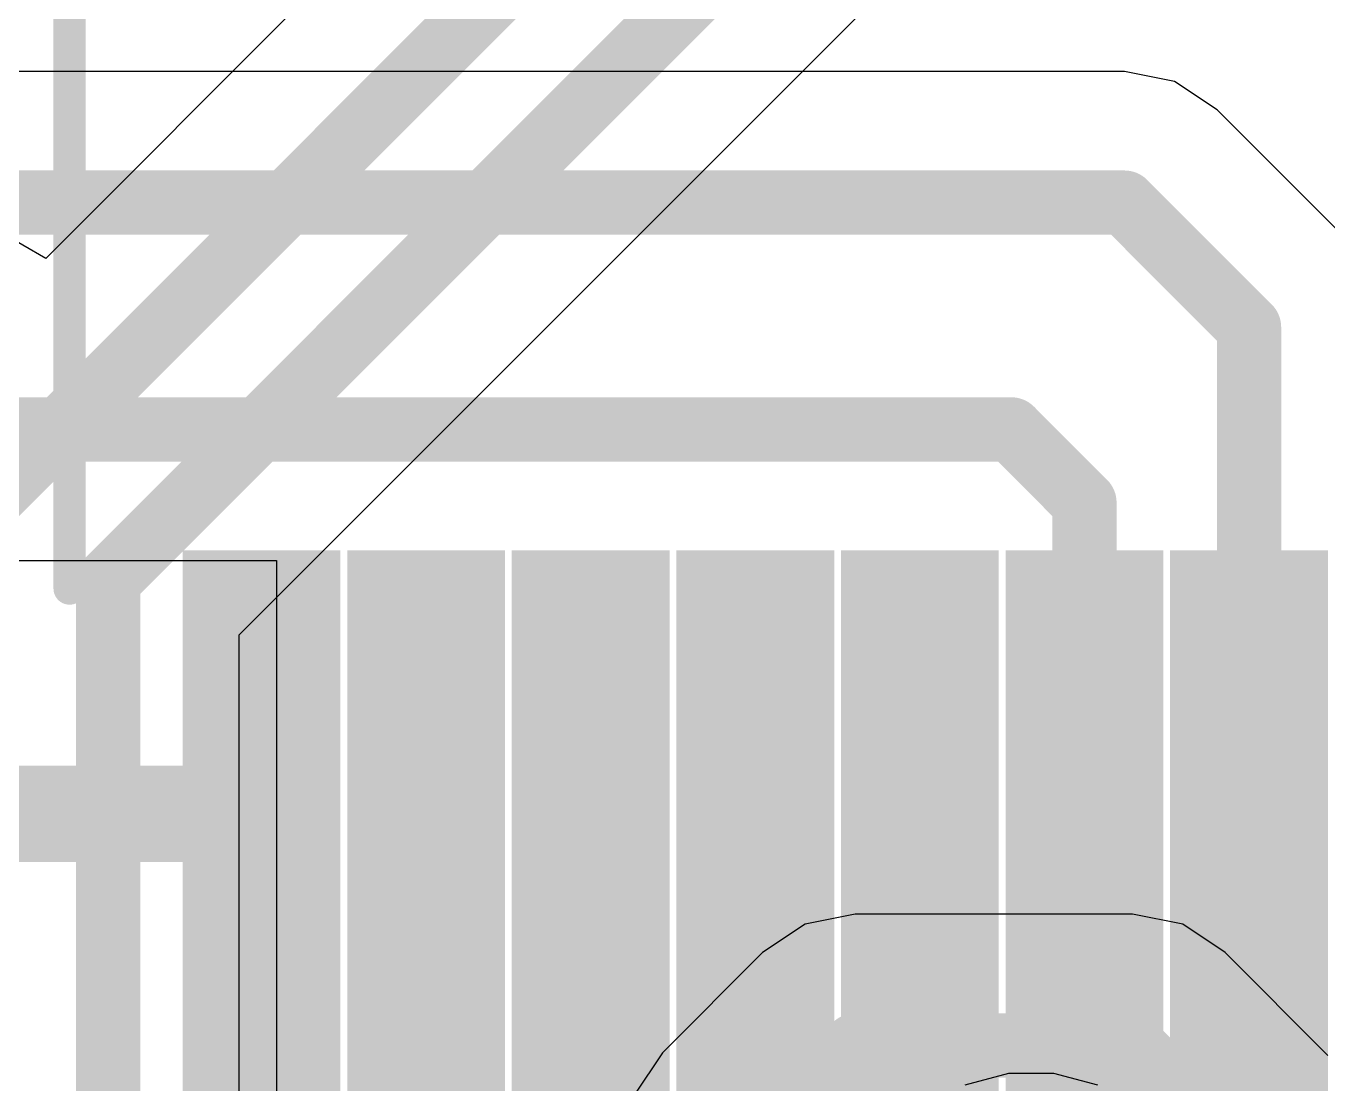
# Model space of a CAD drawing. Header units: inches. Extents: x -36 to 349, y -11 to 240.
# Drawn here: x 30.34 to 35.48, y 80.8 to 84.97 of the extents above; entities that cross this region are included whole.
import ezdxf

# ---------------------------------------------------------------- set-up
doc = ezdxf.new("R2010")
doc.units = ezdxf.units.IN
for name, color, linetype in [('Bottom Layer', 5, 'Continuous'), ('Layer 1', 16, 'Continuous'), ('Layer 2', 76, 'Continuous'), ('Top Layer', 1, 'Continuous'), ('Top Overlay', 2, 'Continuous'), ('Top Paste', 8, 'Continuous'), ('Top Solder', 216, 'Continuous')]:
    doc.layers.add(name, color=color, linetype=linetype)

# ---------------------------------------------------------------- blocks, each defined once
blk = doc.blocks.new('SSOP_20_208____150')
at = {"layer": 'Top Layer'}
for points in [[(-4.491, 3.135), (-2.491, 3.135), (-2.491, 2.715), (-4.491, 2.715)], [(-4.491, 2.485), (-2.491, 2.485), (-2.491, 2.065), (-4.491, 2.065)], [(-4.491, 1.835), (-2.491, 1.835), (-2.491, 1.415), (-4.491, 1.415)], [(-4.491, 1.185), (-2.491, 1.185), (-2.491, 0.765), (-4.491, 0.765)], [(-4.491, 0.535), (-2.491, 0.535), (-2.491, 0.115), (-4.491, 0.115)], [(-4.491, -0.115), (-2.491, -0.115), (-2.491, -0.535), (-4.491, -0.535)], [(-4.491, -0.765), (-2.491, -0.765), (-2.491, -1.185), (-4.491, -1.185)]]:
    blk.add_hatch(color=1, dxfattribs=at).paths.add_polyline_path(points)
at = {"layer": 'Top Paste'}
for points in [[(-4.491, 3.135), (-2.491, 3.135), (-2.491, 2.715), (-4.491, 2.715)], [(-4.491, 2.485), (-2.491, 2.485), (-2.491, 2.065), (-4.491, 2.065)], [(-4.491, 1.835), (-2.491, 1.835), (-2.491, 1.415), (-4.491, 1.415)], [(-4.491, 1.185), (-2.491, 1.185), (-2.491, 0.765), (-4.491, 0.765)], [(-4.491, 0.535), (-2.491, 0.535), (-2.491, 0.115), (-4.491, 0.115)], [(-4.491, -0.115), (-2.491, -0.115), (-2.491, -0.535), (-4.491, -0.535)], [(-4.491, -0.765), (-2.491, -0.765), (-2.491, -1.185), (-4.491, -1.185)]]:
    blk.add_hatch(color=8, dxfattribs=at).paths.add_polyline_path(points)
at = {"layer": 'Top Solder'}
for points in [[(-4.5926, 3.2366), (-2.3894, 3.2366), (-2.3894, 2.6134), (-4.5926, 2.6134)], [(-4.5926, 2.5866), (-2.3894, 2.5866), (-2.3894, 1.9634), (-4.5926, 1.9634)], [(-4.5926, 1.9366), (-2.3894, 1.9366), (-2.3894, 1.3134), (-4.5926, 1.3134)], [(-4.5926, 1.2866), (-2.3894, 1.2866), (-2.3894, 0.6634), (-4.5926, 0.6634)], [(-4.5926, 0.6366), (-2.3894, 0.6366), (-2.3894, 0.0134), (-4.5926, 0.0134)], [(-4.5926, -0.0134), (-2.3894, -0.0134), (-2.3894, -0.6366), (-4.5926, -0.6366)], [(-4.5926, -0.6634), (-2.3894, -0.6634), (-2.3894, -1.2866), (-4.5926, -1.2866)]]:
    blk.add_hatch(color=216, dxfattribs=at).paths.add_polyline_path(points)
at = {"layer": 'Top Overlay'}
blk.add_lwpolyline([(-2.54, 3.683, 0.127, 0.127, 0), (2.5654, 3.683, 0.127, 0.127, 0)], format="xyseb", dxfattribs=at)
blk.add_lwpolyline([(-2.5718, 3.683, 0.0635, 0.0635, 1), (-2.5082, 3.683, 0.0635, 0.0635, 1)], format="xyseb", close=True, dxfattribs=at)

msp = doc.modelspace()

# ---------------------------------------------------------------- linework, layer by layer
at = {"layer": 'Bottom Layer'}
for p, q in [((32.0409, 85.6776), (30.42, 84.0567)), ((31.1842, 82.5702), (34.2408, 85.6269)), ((30.42, 84.0567), (30.238, 84.1618)), ((31.1842, 80.2342), (31.1842, 82.5702)), ((33.6173, 81.4678), (33.4191, 81.4283)), ((34.7125, 81.4678), (33.6173, 81.4678)), ((34.9107, 81.4283), (34.7125, 81.4678)), ((33.4191, 81.4283), (33.251, 81.316)), ((35.0788, 81.316), (34.9107, 81.4283)), ((33.251, 81.316), (32.8561, 80.9212)), ((35.4842, 80.9106), (35.0788, 81.316)), ((32.8561, 80.9212), (32.7439, 80.7531))]:
    msp.add_line(p, q, dxfattribs=at)
for points in [[(30.6662, 82.7848, 0.254, 0.254, 0), (33.8745, 85.9931, 0.254, 0.254, 0)], [(30.1048, 83.0089, 0.254, 0.254, 0), (32.5589, 85.4631, 0.254, 0.254, 0)], [(30.6662, 75.5294, 0.254, 0.254, 0), (30.6662, 82.7848, 0.254, 0.254, 0)], [(33.2224, 80.5549, 0.254, 0.254, 0), (33.6173, 80.9498, 0.254, 0.254, 0)], [(33.6173, 80.9498, 0.254, 0.254, 0), (34.7125, 80.9498, 0.254, 0.254, 0)], [(34.7125, 80.9498, 0.254, 0.254, 0), (35.118, 80.5443, 0.254, 0.254, 0)]]:
    msp.add_lwpolyline(points, format="xyseb", dxfattribs=at)
for points in [[(30.6027, 82.7848, 0.127, 0.127, 1), (30.7297, 82.7848, 0.127, 0.127, 1)], [(30.6027, 82.7848, 0.127, 0.127, 1), (30.7297, 82.7848, 0.127, 0.127, 1)], [(33.5538, 80.9498, 0.127, 0.127, 1), (33.6808, 80.9498, 0.127, 0.127, 1)], [(33.5538, 80.9498, 0.127, 0.127, 1), (33.6808, 80.9498, 0.127, 0.127, 1)], [(34.649, 80.9498, 0.127, 0.127, 1), (34.776, 80.9498, 0.127, 0.127, 1)], [(34.649, 80.9498, 0.127, 0.127, 1), (34.776, 80.9498, 0.127, 0.127, 1)]]:
    msp.add_lwpolyline(points, format="xyseb", close=True, dxfattribs=at)
at = {"layer": 'Layer 1'}
for p, q in [((34.2228, 80.8396), (34.0496, 80.7932)), ((34.4021, 80.8396), (34.2228, 80.8396)), ((34.5753, 80.7932), (34.4021, 80.8396))]:
    msp.add_line(p, q, dxfattribs=at)
at = {"layer": 'Layer 2'}
for p, q in [((34.2228, 80.8396), (34.0496, 80.7932)), ((34.4021, 80.8396), (34.2228, 80.8396)), ((34.5753, 80.7932), (34.4021, 80.8396))]:
    msp.add_line(p, q, dxfattribs=at)
at = {"layer": 'Top Layer'}
for p, q in [((34.6805, 84.7947), (30.1982, 84.7947)), ((34.8787, 84.7553), (34.6805, 84.7947)), ((35.0467, 84.643), (34.8787, 84.7553)), ((35.5387, 84.151), (35.0467, 84.643)), ((29.3198, 82.8635), (31.3314, 82.8635)), ((31.3314, 82.8635), (31.3314, 80.7))]:
    msp.add_line(p, q, dxfattribs=at)
for points in [[(29.5638, 84.2767, 0.254, 0.254, 0), (34.6805, 84.2767, 0.254, 0.254, 0)], [(34.6805, 84.2767, 0.254, 0.254, 0), (35.1724, 83.7848, 0.254, 0.254, 0)], [(35.1724, 81.8022, 0.254, 0.254, 0), (35.1724, 83.7848, 0.254, 0.254, 0)], [(28.8746, 83.3815, 0.254, 0.254, 0), (34.2334, 83.3815, 0.254, 0.254, 0)], [(34.2334, 83.3815, 0.254, 0.254, 0), (34.5224, 83.0925, 0.254, 0.254, 0)], [(34.5224, 81.8022, 0.254, 0.254, 0), (34.5224, 83.0925, 0.254, 0.254, 0)], [(28.0511, 81.8642, 0.381, 0.381, 0), (31.2529, 81.8642, 0.381, 0.381, 0)], [(31.2529, 81.8642, 0.381, 0.381, 0), (31.2724, 81.8447, 0.381, 0.381, 0)], [(31.2724, 81.8022, 0.381, 0.381, 0), (31.2724, 81.8447, 0.381, 0.381, 0)], [(31.9224, 81.8022, 0.254, 0.254, 0), (31.9339, 81.7907, 0.254, 0.254, 0)], [(31.9339, 80.57, 0.254, 0.254, 0), (31.9339, 81.7907, 0.254, 0.254, 0)], [(32.5724, 80.2485, 0.254, 0.254, 0), (32.5724, 81.8022, 0.254, 0.254, 0)], [(33.2224, 79.2936, 0.254, 0.254, 0), (33.2224, 81.8022, 0.254, 0.254, 0)], [(33.8891, 81.7855, 0.254, 0.254, 0), (33.891, 81.7836, 0.254, 0.254, 0)], [(33.891, 80.58, 0.254, 0.254, 0), (33.891, 81.7836, 0.254, 0.254, 0)]]:
    msp.add_lwpolyline(points, format="xyseb", dxfattribs=at)
for points in [[(34.617, 84.2767, 0.127, 0.127, 1), (34.744, 84.2767, 0.127, 0.127, 1)], [(34.617, 84.2767, 0.127, 0.127, 1), (34.744, 84.2767, 0.127, 0.127, 1)], [(35.1089, 83.7848, 0.127, 0.127, 1), (35.2359, 83.7848, 0.127, 0.127, 1)], [(35.1089, 83.7848, 0.127, 0.127, 1), (35.2359, 83.7848, 0.127, 0.127, 1)], [(34.1699, 83.3815, 0.127, 0.127, 1), (34.2969, 83.3815, 0.127, 0.127, 1)], [(34.1699, 83.3815, 0.127, 0.127, 1), (34.2969, 83.3815, 0.127, 0.127, 1)], [(34.4589, 83.0925, 0.127, 0.127, 1), (34.5859, 83.0925, 0.127, 0.127, 1)], [(34.4589, 83.0925, 0.127, 0.127, 1), (34.5859, 83.0925, 0.127, 0.127, 1)], [(31.1576, 81.8642, 0.1905, 0.1905, 1), (31.3481, 81.8642, 0.1905, 0.1905, 1)], [(31.1576, 81.8642, 0.1905, 0.1905, 1), (31.3481, 81.8642, 0.1905, 0.1905, 1)], [(31.1771, 81.8447, 0.1905, 0.1905, 1), (31.3676, 81.8447, 0.1905, 0.1905, 1)], [(31.1771, 81.8447, 0.1905, 0.1905, 1), (31.3676, 81.8447, 0.1905, 0.1905, 1)], [(31.1771, 81.8022, 0.1905, 0.1905, 1), (31.3676, 81.8022, 0.1905, 0.1905, 1)], [(31.8589, 81.8022, 0.127, 0.127, 1), (31.9859, 81.8022, 0.127, 0.127, 1)], [(31.8704, 81.7907, 0.127, 0.127, 1), (31.9974, 81.7907, 0.127, 0.127, 1)], [(31.8704, 81.7907, 0.127, 0.127, 1), (31.9974, 81.7907, 0.127, 0.127, 1)], [(32.5089, 81.8022, 0.127, 0.127, 1), (32.6359, 81.8022, 0.127, 0.127, 1)], [(33.1589, 81.8022, 0.127, 0.127, 1), (33.2859, 81.8022, 0.127, 0.127, 1)], [(33.8256, 81.7855, 0.127, 0.127, 1), (33.9526, 81.7855, 0.127, 0.127, 1)], [(33.8275, 81.7836, 0.127, 0.127, 1), (33.9545, 81.7836, 0.127, 0.127, 1)], [(33.8275, 81.7836, 0.127, 0.127, 1), (33.9545, 81.7836, 0.127, 0.127, 1)], [(34.4589, 81.8022, 0.127, 0.127, 1), (34.5859, 81.8022, 0.127, 0.127, 1)], [(35.1089, 81.8022, 0.127, 0.127, 1), (35.2359, 81.8022, 0.127, 0.127, 1)]]:
    msp.add_lwpolyline(points, format="xyseb", close=True, dxfattribs=at)

# ---------------------------------------------------------------- block references
at = {"rotation": 90}
msp.add_blockref('SSOP_20_208____150', (34.1974, 85.2932), dxfattribs=at)

doc.saveas('drawing.dxf')
